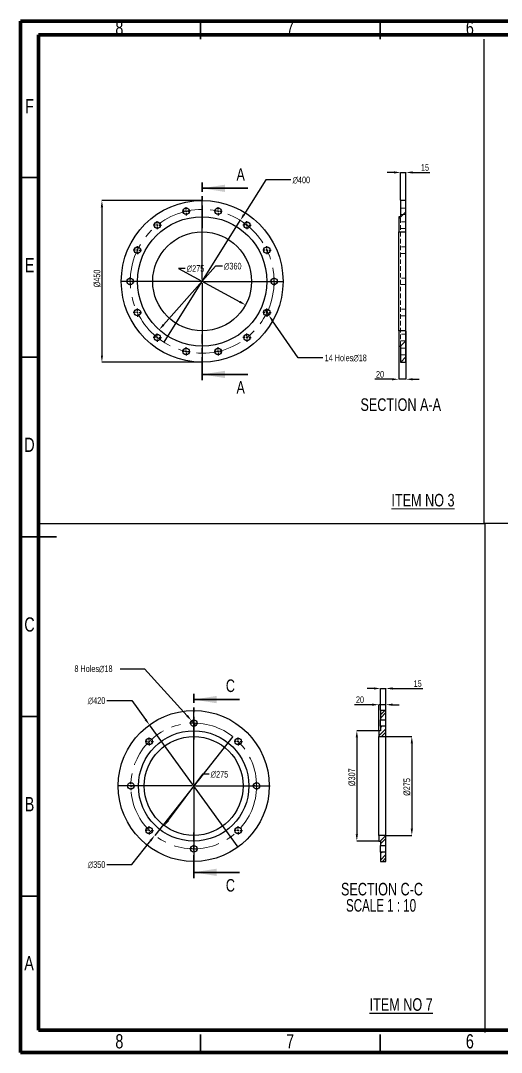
# Model space of a CAD drawing. Header units: millimetres. Extents: x 122 to 2816, y -707 to 556.
# Drawn here: x 1490.1 to 1623.9, y 90 to 377.1 of the extents above; entities that cross this region are included whole.
import ezdxf

# ---------------------------------------------------------------- set-up
doc = ezdxf.new("R2010")
doc.units = ezdxf.units.MM
doc.header["$PDSIZE"] = -1
for name, pattern in [('CENTER', [10.16, 6.35, -1.27, 1.27, -1.27]), ('CENTERX2', [20.32, 12.7, -2.54, 2.54, -2.54]), ('HIDDEN', [1.905, 1.27, -0.635])]:
    doc.linetypes.add(name, pattern=pattern)
doc.layers.add('FORMAT', color=7, linetype='Continuous')
doc.styles.add('SLDTEXTSTYLE10', font='TXT', dxfattribs={"width": 0.6875})
doc.styles.add('SLDTEXTSTYLE7', font='TXT', dxfattribs={"width": 0.75})
doc.dimstyles.new('SLDDIMSTYLE17', dxfattribs={"dimtxt": 1.852083, "dimasz": 1.852083, "dimexe": 0, "dimexo": 0.625, "dimgap": 0.463021, "dimtad": 1, "dimdec": 0, "dimlfac": 10, "dimrnd": 1e-09, "dimzin": 12, "dimtxsty": 'SLDTEXTSTYLE7', "dimblk1": 'NONE', "dimsah": 1, "dimcen": 0, "dimazin": 3, "dimtfac": 1, "dimtdec": 0, "dimtmove": 0, "dimatfit": 3, "dimldrblk": 'NONE', "dimfrac": 2, "dimtzin": 12})
doc.dimstyles.new('SLDDIMSTYLE18', dxfattribs={"dimtxt": 1.852083, "dimasz": 1.852083, "dimexe": 0, "dimexo": 0.625, "dimgap": 0.463021, "dimtad": 1, "dimdec": 0, "dimlfac": 10, "dimrnd": 1e-09, "dimzin": 12, "dimtxsty": 'SLDTEXTSTYLE7', "dimsah": 1, "dimcen": 2.5, "dimazin": 3, "dimtfac": 1, "dimtdec": 0, "dimtmove": 0, "dimatfit": 3, "dimfrac": 2, "dimtzin": 12})
doc.dimstyles.new('SLDDIMSTYLE19', dxfattribs={"dimtxt": 1.852083, "dimasz": 1.852083, "dimexe": 0, "dimexo": 0.625, "dimgap": 0.463021, "dimtad": 1, "dimdec": 0, "dimlfac": 10, "dimrnd": 1e-09, "dimzin": 12, "dimtxsty": 'SLDTEXTSTYLE7', "dimsah": 1, "dimcen": 0, "dimazin": 3, "dimtfac": 1, "dimtdec": 0, "dimtmove": 0, "dimatfit": 3, "dimfrac": 2, "dimtzin": 12})
doc.dimstyles.new('SLDDIMSTYLE20', dxfattribs={"dimtxt": 1.852083, "dimasz": 1.852083, "dimexe": 0, "dimexo": 0.625, "dimgap": 0.463021, "dimtad": 1, "dimdec": 0, "dimlfac": 10, "dimrnd": 1e-09, "dimzin": 12, "dimtxsty": 'SLDTEXTSTYLE7', "dimblk1": 'NONE', "dimsah": 1, "dimcen": 0, "dimazin": 3, "dimtfac": 1, "dimtdec": 0, "dimtmove": 0, "dimatfit": 3, "dimldrblk": 'NONE', "dimfrac": 2, "dimtzin": 12})
doc.dimstyles.new('SLDDIMSTYLE21', dxfattribs={"dimtxt": 1.852083, "dimasz": 1.852083, "dimexe": 0, "dimexo": 0.625, "dimgap": 0.463021, "dimtad": 1, "dimdec": 0, "dimlfac": 10, "dimrnd": 1e-09, "dimzin": 12, "dimtxsty": 'SLDTEXTSTYLE7', "dimsah": 1, "dimcen": 2.5, "dimazin": 3, "dimtfac": 1, "dimtdec": 0, "dimtmove": 0, "dimatfit": 0, "dimfrac": 2, "dimtzin": 12})
pattern_1 = [(45, (1475.141, 84.997), (-6.7352, 6.7352), []), (45, (1479.631, 84.997), (-6.7352, 6.7352), [])]
pattern_2 = [(45, (1475.1408, 84.997), (-1.347038, 1.347038), []), (45, (1476.0388, 84.997), (-1.347038, 1.347038), [])]

# ---------------------------------------------------------------- blocks, each defined once
blk = doc.blocks.new('*D1113')
at = {"layer": 'Defpoints', "color": 0}
for p in [(1551.24, 321.51), (1530.02, 287.6)]:
    blk.add_point(p, dxfattribs=at)
at = {"layer": 'FORMAT', "color": 0, "lineweight": -2}
for p, q in [((1558.3, 332.79), (1552.22, 323.08)), ((1565.32, 332.79), (1558.3, 332.79)), ((1530.02, 287.6), (1551.24, 321.51))]:
    blk.add_line(p, q, dxfattribs=at)
at = {"layer": 'FORMAT', "color": 0}
blk.add_solid([(1551.96, 323.24), (1552.48, 322.92), (1551.24, 321.51)], dxfattribs=at)
at = {"layer": 'FORMAT', "color": 0, "insert": (1565.78, 333.72), "char_height": 1.852, "attachment_point": 1, "style": 'SLDTEXTSTYLE7'}
blk.add_mtext('\\A1;∅400', dxfattribs=at)
blk = doc.blocks.new('_None')
blk = doc.blocks.new('*D1114')
at = {"layer": 'Defpoints', "color": 0}
for p in [(1540.63, 327.06), (1512.75, 282.06), (1540.63, 282.06)]:
    blk.add_point(p, dxfattribs=at)
at = {"layer": 'FORMAT', "color": 0, "lineweight": -2}
for p, q in [((1540.57, 327.06), (1512.75, 327.06)), ((1512.75, 325.2), (1512.75, 283.91)), ((1540.57, 282.06), (1512.75, 282.06))]:
    blk.add_line(p, q, dxfattribs=at)
at = {"layer": 'FORMAT', "color": 0}
for points in [[(1512.44, 325.2), (1513.06, 325.2), (1512.75, 327.06)], [(1512.44, 283.91), (1513.06, 283.91), (1512.75, 282.06)]]:
    blk.add_solid(points, dxfattribs=at)
at = {"layer": 'FORMAT', "color": 0, "insert": (1510.44, 305.37), "char_height": 1.852, "attachment_point": 2, "rotation": 90, "style": 'SLDTEXTSTYLE7'}
blk.add_mtext('\\A1;%%c450', dxfattribs=at)
blk = doc.blocks.new('*D1115')
at = {"layer": 'Defpoints', "color": 0}
for p in [(1552.58, 318.02), (1528.68, 291.1)]:
    blk.add_point(p, dxfattribs=at)
at = {"layer": 'FORMAT', "color": 0, "lineweight": -2}
for p, q in [((1544.39, 308.79), (1529.91, 292.48)), ((1546.25, 308.79), (1544.39, 308.79))]:
    blk.add_line(p, q, dxfattribs=at)
at = {"layer": 'FORMAT', "color": 0}
blk.add_solid([(1529.68, 292.69), (1530.14, 292.28), (1528.68, 291.1)], dxfattribs=at)
at = {"layer": 'FORMAT', "color": 0, "insert": (1546.71, 309.72), "char_height": 1.852, "attachment_point": 1, "style": 'SLDTEXTSTYLE7'}
blk.add_mtext('\\A1;∅360', dxfattribs=at)
blk = doc.blocks.new('*D1116')
at = {"layer": 'Defpoints', "color": 0}
for p in [(1528.55, 311.12), (1552.71, 297.99)]:
    blk.add_point(p, dxfattribs=at)
at = {"layer": 'FORMAT', "color": 0, "lineweight": -2}
for p, q in [((1535.88, 308.14), (1534.03, 308.14)), ((1534.03, 308.14), (1551.09, 298.88))]:
    blk.add_line(p, q, dxfattribs=at)
at = {"layer": 'FORMAT', "color": 0}
blk.add_solid([(1551.23, 299.15), (1550.94, 298.6), (1552.71, 297.99)], dxfattribs=at)
at = {"layer": 'FORMAT', "color": 0, "insert": (1536.34, 309.07), "char_height": 1.852, "attachment_point": 1, "style": 'SLDTEXTSTYLE7'}
blk.add_mtext('\\A1;∅275', dxfattribs=at)
blk = doc.blocks.new('*D1117')
at = {"layer": 'Defpoints', "color": 0}
for p in [(1558.14, 296.62), (1559.16, 295.14)]:
    blk.add_point(p, dxfattribs=at)
at = {"layer": 'FORMAT', "color": 0, "lineweight": -2}
for p, q in [((1558.14, 296.62), (1559.16, 295.14)), ((1567.3, 283.26), (1560.21, 293.61)), ((1574.24, 283.26), (1567.3, 283.26))]:
    blk.add_line(p, q, dxfattribs=at)
at = {"layer": 'FORMAT', "color": 0}
blk.add_solid([(1560.46, 293.78), (1559.95, 293.43), (1559.16, 295.14)], dxfattribs=at)
at = {"layer": 'FORMAT', "color": 0, "insert": (1574.71, 284.19), "char_height": 1.8521, "attachment_point": 1, "style": 'SLDTEXTSTYLE7'}
blk.add_mtext('\\A1;14 Holes∅18', dxfattribs=at)
blk = doc.blocks.new('SW_CENTERMARKSYMBOL_1')
at = {"layer": 'FORMAT', "color": 0}
for p, q in [((0, 0.5), (0, 22.75)), ((-0.5, 0), (-22.75, 0)), ((0, 0), (-0.25, 0)), ((0, 0), (0, 0.25)), ((0, 0), (0, -0.25)), ((0, 0), (0.25, 0)), ((0.5, 0), (22.75, 0)), ((0, -0.5), (0, -22.75))]:
    blk.add_line(p, q, dxfattribs=at)
blk = doc.blocks.new('SW_CENTERMARKSYMBOL_2')
at = {"layer": 'FORMAT', "color": 0}
for p, q in [((-0.5, 0), (-1.15, 0)), ((0, 0), (-0.25, 0)), ((0, 0.5), (0, 1.15)), ((0, 0), (0, 0.25)), ((0, 0), (0, -0.25)), ((0, 0), (0.25, 0)), ((0.5, 0), (1.15, 0)), ((0, -0.5), (0, -1.15))]:
    blk.add_line(p, q, dxfattribs=at)
blk = doc.blocks.new('SW_CENTERMARKSYMBOL_3')
at = {"layer": 'FORMAT', "color": 0}
for p, q in [((-0.5, 0), (-1.15, 0)), ((0, 0), (-0.25, 0)), ((0, 0.5), (0, 1.15)), ((0, 0), (0, 0.25)), ((0, 0), (0, -0.25)), ((0, 0), (0.25, 0)), ((0.5, 0), (1.15, 0)), ((0, -0.5), (0, -1.15))]:
    blk.add_line(p, q, dxfattribs=at)
blk = doc.blocks.new('SW_CENTERMARKSYMBOL_4')
at = {"layer": 'FORMAT', "color": 0}
for p, q in [((-0.5, 0), (-1.15, 0)), ((0, 0), (-0.25, 0)), ((0, 0.5), (0, 1.15)), ((0, 0), (0, 0.25)), ((0, 0), (0, -0.25)), ((0, 0), (0.25, 0)), ((0.5, 0), (1.15, 0)), ((0, -0.5), (0, -1.15))]:
    blk.add_line(p, q, dxfattribs=at)
blk = doc.blocks.new('SW_CENTERMARKSYMBOL_5')
at = {"layer": 'FORMAT', "color": 0}
for p, q in [((-0.5, 0), (-1.15, 0)), ((0, 0), (-0.25, 0)), ((0, 0.5), (0, 1.15)), ((0, 0), (0, 0.25)), ((0, 0), (0, -0.25)), ((0, 0), (0.25, 0)), ((0.5, 0), (1.15, 0)), ((0, -0.5), (0, -1.15))]:
    blk.add_line(p, q, dxfattribs=at)
blk = doc.blocks.new('SW_CENTERMARKSYMBOL_6')
at = {"layer": 'FORMAT', "color": 0}
for p, q in [((-0.5, 0), (-1.15, 0)), ((0, 0), (-0.25, 0)), ((0, 0.5), (0, 1.15)), ((0, 0), (0, 0.25)), ((0, 0), (0, -0.25)), ((0, 0), (0.25, 0)), ((0.5, 0), (1.15, 0)), ((0, -0.5), (0, -1.15))]:
    blk.add_line(p, q, dxfattribs=at)
blk = doc.blocks.new('SW_CENTERMARKSYMBOL_7')
at = {"layer": 'FORMAT', "color": 0}
for p, q in [((-0.5, 0), (-1.15, 0)), ((0, 0), (-0.25, 0)), ((0, 0.5), (0, 1.15)), ((0, 0), (0, 0.25)), ((0, 0), (0, -0.25)), ((0, 0), (0.25, 0)), ((0.5, 0), (1.15, 0)), ((0, -0.5), (0, -1.15))]:
    blk.add_line(p, q, dxfattribs=at)
blk = doc.blocks.new('SW_CENTERMARKSYMBOL_8')
at = {"layer": 'FORMAT', "color": 0}
for p, q in [((-0.5, 0), (-1.15, 0)), ((0, 0), (-0.25, 0)), ((0, 0.5), (0, 1.15)), ((0, 0), (0, 0.25)), ((0, 0), (0, -0.25)), ((0, 0), (0.25, 0)), ((0.5, 0), (1.15, 0)), ((0, -0.5), (0, -1.15))]:
    blk.add_line(p, q, dxfattribs=at)
blk = doc.blocks.new('SW_CENTERMARKSYMBOL_9')
at = {"layer": 'FORMAT', "color": 0}
for p, q in [((-0.5, 0), (-1.15, 0)), ((0, 0), (-0.25, 0)), ((0, 0.5), (0, 1.15)), ((0, 0), (0, 0.25)), ((0, 0), (0, -0.25)), ((0, 0), (0.25, 0)), ((0.5, 0), (1.15, 0)), ((0, -0.5), (0, -1.15))]:
    blk.add_line(p, q, dxfattribs=at)
blk = doc.blocks.new('SW_CENTERMARKSYMBOL_10')
at = {"layer": 'FORMAT', "color": 0}
for p, q in [((-0.5, 0), (-1.15, 0)), ((0, 0), (-0.25, 0)), ((0, 0.5), (0, 1.15)), ((0, 0), (0, 0.25)), ((0, 0), (0, -0.25)), ((0, 0), (0.25, 0)), ((0.5, 0), (1.15, 0)), ((0, -0.5), (0, -1.15))]:
    blk.add_line(p, q, dxfattribs=at)
blk = doc.blocks.new('SW_CENTERMARKSYMBOL_11')
at = {"layer": 'FORMAT', "color": 0}
for p, q in [((-0.5, 0), (-1.15, 0)), ((0, 0), (-0.25, 0)), ((0, 0.5), (0, 1.15)), ((0, 0), (0, 0.25)), ((0, 0), (0, -0.25)), ((0, 0), (0.25, 0)), ((0.5, 0), (1.15, 0)), ((0, -0.5), (0, -1.15))]:
    blk.add_line(p, q, dxfattribs=at)
blk = doc.blocks.new('SW_CENTERMARKSYMBOL_12')
at = {"layer": 'FORMAT', "color": 0}
for p, q in [((-0.5, 0), (-1.15, 0)), ((0, 0), (-0.25, 0)), ((0, 0.5), (0, 1.15)), ((0, 0), (0, 0.25)), ((0, 0), (0, -0.25)), ((0, 0), (0.25, 0)), ((0.5, 0), (1.15, 0)), ((0, -0.5), (0, -1.15))]:
    blk.add_line(p, q, dxfattribs=at)
blk = doc.blocks.new('SW_CENTERMARKSYMBOL_13')
at = {"layer": 'FORMAT', "color": 0}
for p, q in [((-0.5, 0), (-1.15, 0)), ((0, 0), (-0.25, 0)), ((0, 0.5), (0, 1.15)), ((0, 0), (0, 0.25)), ((0, 0), (0, -0.25)), ((0, 0), (0.25, 0)), ((0.5, 0), (1.15, 0)), ((0, -0.5), (0, -1.15))]:
    blk.add_line(p, q, dxfattribs=at)
blk = doc.blocks.new('SW_CENTERMARKSYMBOL_14')
at = {"layer": 'FORMAT', "color": 0}
for p, q in [((-0.5, 0), (-1.15, 0)), ((0, 0), (-0.25, 0)), ((0, 0.5), (0, 1.15)), ((0, 0), (0, 0.25)), ((0, 0), (0, -0.25)), ((0, 0), (0.25, 0)), ((0.5, 0), (1.15, 0)), ((0, -0.5), (0, -1.15))]:
    blk.add_line(p, q, dxfattribs=at)
blk = doc.blocks.new('SW_CENTERMARKSYMBOL_15')
at = {"layer": 'FORMAT', "color": 0}
for p, q in [((-0.5, 0), (-1.15, 0)), ((0, 0), (-0.25, 0)), ((0, 0.5), (0, 1.15)), ((0, 0), (0, 0.25)), ((0, 0), (0, -0.25)), ((0, 0), (0.25, 0)), ((0.5, 0), (1.15, 0)), ((0, -0.5), (0, -1.15))]:
    blk.add_line(p, q, dxfattribs=at)
blk = doc.blocks.new('*D1118')
at = {"layer": 'Defpoints', "color": 0}
for p in [(1595.33, 290.81), (1597.33, 290.81), (1595.33, 277.31)]:
    blk.add_point(p, dxfattribs=at)
at = {"layer": 'FORMAT', "color": 0, "lineweight": -2}
for p, q in [((1595.33, 290.74), (1595.33, 277.31)), ((1597.33, 290.74), (1597.33, 277.31)), ((1593.48, 277.31), (1588.62, 277.31)), ((1597.33, 277.31), (1595.33, 277.31)), ((1599.18, 277.31), (1601.04, 277.31))]:
    blk.add_line(p, q, dxfattribs=at)
at = {"layer": 'FORMAT', "color": 0}
for points in [[(1593.48, 277.62), (1593.48, 277), (1595.33, 277.31)], [(1599.18, 277.62), (1599.18, 277), (1597.33, 277.31)]]:
    blk.add_solid(points, dxfattribs=at)
at = {"layer": 'FORMAT', "color": 0, "insert": (1590.12, 279.63), "char_height": 1.852, "attachment_point": 2, "style": 'SLDTEXTSTYLE7'}
blk.add_mtext('\\A1;20', dxfattribs=at)
blk = doc.blocks.new('*D1119')
at = {"layer": 'Defpoints', "color": 0}
for p in [(1595.83, 334.87), (1595.83, 327.06), (1597.33, 327.06)]:
    blk.add_point(p, dxfattribs=at)
at = {"layer": 'FORMAT', "color": 0, "lineweight": -2}
for p, q in [((1593.98, 334.87), (1592.13, 334.87)), ((1595.83, 327.12), (1595.83, 334.87)), ((1595.83, 334.87), (1597.33, 334.87)), ((1597.33, 327.12), (1597.33, 334.87)), ((1599.18, 334.87), (1604.01, 334.87))]:
    blk.add_line(p, q, dxfattribs=at)
at = {"layer": 'FORMAT', "color": 0}
for points in [[(1593.98, 335.18), (1593.98, 334.56), (1595.83, 334.87)], [(1599.18, 335.18), (1599.18, 334.56), (1597.33, 334.87)]]:
    blk.add_solid(points, dxfattribs=at)
at = {"layer": 'FORMAT', "color": 0, "insert": (1602.62, 337.19), "char_height": 1.852, "attachment_point": 2, "style": 'SLDTEXTSTYLE7'}
blk.add_mtext('\\A1;15', dxfattribs=at)
blk = doc.blocks.new('*D1124')
at = {"layer": 'Defpoints', "color": 0}
for p in [(1549.12, 177.88), (1527.45, 150.39)]:
    blk.add_point(p, dxfattribs=at)
at = {"layer": 'FORMAT', "color": 0, "lineweight": -2}
for p, q in [((1549.12, 177.88), (1527.45, 150.39)), ((1521.05, 142.27), (1526.31, 148.94)), ((1514.14, 142.27), (1521.05, 142.27))]:
    blk.add_line(p, q, dxfattribs=at)
at = {"layer": 'FORMAT', "color": 0}
blk.add_solid([(1526.06, 149.13), (1526.55, 148.75), (1527.45, 150.39)], dxfattribs=at)
at = {"layer": 'FORMAT', "color": 0, "insert": (1508.82, 143.19), "char_height": 1.852, "attachment_point": 1, "style": 'SLDTEXTSTYLE7'}
blk.add_mtext('\\A1;∅350', dxfattribs=at)
blk = doc.blocks.new('*D1125')
at = {"layer": 'Defpoints', "color": 0}
for p in [(1525.95, 181.13), (1550.62, 147.14)]:
    blk.add_point(p, dxfattribs=at)
at = {"layer": 'FORMAT', "color": 0, "lineweight": -2}
for p, q in [((1514.14, 187.89), (1521.05, 187.89)), ((1521.05, 187.89), (1524.86, 182.63)), ((1550.62, 147.14), (1525.95, 181.13))]:
    blk.add_line(p, q, dxfattribs=at)
at = {"layer": 'FORMAT', "color": 0}
blk.add_solid([(1525.11, 182.81), (1524.61, 182.45), (1525.95, 181.13)], dxfattribs=at)
at = {"layer": 'FORMAT', "color": 0, "insert": (1508.82, 188.82), "char_height": 1.852, "attachment_point": 1, "style": 'SLDTEXTSTYLE7'}
blk.add_mtext('\\A1;∅420', dxfattribs=at)
blk = doc.blocks.new('*D1126')
at = {"layer": 'Defpoints', "color": 0}
for p in [(1537.68, 182.3), (1538.89, 180.97)]:
    blk.add_point(p, dxfattribs=at)
at = {"layer": 'FORMAT', "color": 0, "lineweight": -2}
for p, q in [((1517.84, 196.76), (1524.57, 196.76)), ((1524.57, 196.76), (1536.44, 183.68)), ((1538.89, 180.97), (1537.68, 182.3))]:
    blk.add_line(p, q, dxfattribs=at)
at = {"layer": 'FORMAT', "color": 0}
blk.add_solid([(1536.67, 183.88), (1536.21, 183.47), (1537.68, 182.3)], dxfattribs=at)
at = {"layer": 'FORMAT', "color": 0, "insert": (1505.11, 197.69), "char_height": 1.8521, "attachment_point": 1, "style": 'SLDTEXTSTYLE7'}
blk.add_mtext('\\A1;8 Holes∅18', dxfattribs=at)
blk = doc.blocks.new('*D1127')
at = {"layer": 'Defpoints', "color": 0}
for p in [(1546.46, 175.19), (1530.11, 153.08)]:
    blk.add_point(p, dxfattribs=at)
at = {"layer": 'FORMAT', "color": 0, "lineweight": -2}
for p, q in [((1540.69, 167.39), (1531.21, 154.57)), ((1542.54, 167.39), (1540.69, 167.39))]:
    blk.add_line(p, q, dxfattribs=at)
at = {"layer": 'FORMAT', "color": 0}
blk.add_solid([(1530.96, 154.76), (1531.46, 154.39), (1530.11, 153.08)], dxfattribs=at)
at = {"layer": 'FORMAT', "color": 0, "insert": (1543.01, 168.32), "char_height": 1.852, "attachment_point": 1, "style": 'SLDTEXTSTYLE7'}
blk.add_mtext('\\A1;∅275', dxfattribs=at)
blk = doc.blocks.new('SW_CENTERMARKSYMBOL_31')
at = {"layer": 'FORMAT', "color": 0}
for p, q in [((0, 0.5), (0, 21.25)), ((-0.5, 0), (-21.25, 0)), ((0, 0), (-0.25, 0)), ((0, 0), (0, 0.25)), ((0, 0), (0, -0.25)), ((0, 0), (0.25, 0)), ((0.5, 0), (21.25, 0)), ((0, -0.5), (0, -21.25))]:
    blk.add_line(p, q, dxfattribs=at)
blk = doc.blocks.new('SW_CENTERMARKSYMBOL_32')
at = {"layer": 'FORMAT', "color": 0}
for p, q in [((-0.5, 0), (-1.15, 0)), ((0, 0), (-0.25, 0)), ((0, 0.5), (0, 1.15)), ((0, 0), (0, 0.25)), ((0, 0), (0, -0.25)), ((0, 0), (0.25, 0)), ((0.5, 0), (1.15, 0)), ((0, -0.5), (0, -1.15))]:
    blk.add_line(p, q, dxfattribs=at)
blk = doc.blocks.new('SW_CENTERMARKSYMBOL_33')
at = {"layer": 'FORMAT', "color": 0}
for p, q in [((-0.5, 0), (-1.15, 0)), ((0, 0), (-0.25, 0)), ((0, 0.5), (0, 1.15)), ((0, 0), (0, 0.25)), ((0, 0), (0, -0.25)), ((0, 0), (0.25, 0)), ((0.5, 0), (1.15, 0)), ((0, -0.5), (0, -1.15))]:
    blk.add_line(p, q, dxfattribs=at)
blk = doc.blocks.new('SW_CENTERMARKSYMBOL_34')
at = {"layer": 'FORMAT', "color": 0}
for p, q in [((-0.5, 0), (-1.15, 0)), ((0, 0), (-0.25, 0)), ((0, 0.5), (0, 1.15)), ((0, 0), (0, 0.25)), ((0, 0), (0, -0.25)), ((0, 0), (0.25, 0)), ((0.5, 0), (1.15, 0)), ((0, -0.5), (0, -1.15))]:
    blk.add_line(p, q, dxfattribs=at)
blk = doc.blocks.new('SW_CENTERMARKSYMBOL_35')
at = {"layer": 'FORMAT', "color": 0}
for p, q in [((-0.5, 0), (-1.15, 0)), ((0, 0), (-0.25, 0)), ((0, 0.5), (0, 1.15)), ((0, 0), (0, 0.25)), ((0, 0), (0, -0.25)), ((0, 0), (0.25, 0)), ((0.5, 0), (1.15, 0)), ((0, -0.5), (0, -1.15))]:
    blk.add_line(p, q, dxfattribs=at)
blk = doc.blocks.new('SW_CENTERMARKSYMBOL_36')
at = {"layer": 'FORMAT', "color": 0}
for p, q in [((-0.5, 0), (-1.15, 0)), ((0, 0), (-0.25, 0)), ((0, 0.5), (0, 1.15)), ((0, 0), (0, 0.25)), ((0, 0), (0, -0.25)), ((0, 0), (0.25, 0)), ((0.5, 0), (1.15, 0)), ((0, -0.5), (0, -1.15))]:
    blk.add_line(p, q, dxfattribs=at)
blk = doc.blocks.new('SW_CENTERMARKSYMBOL_37')
at = {"layer": 'FORMAT', "color": 0}
for p, q in [((-0.5, 0), (-1.15, 0)), ((0, 0), (-0.25, 0)), ((0, 0.5), (0, 1.15)), ((0, 0), (0, 0.25)), ((0, 0), (0, -0.25)), ((0, 0), (0.25, 0)), ((0.5, 0), (1.15, 0)), ((0, -0.5), (0, -1.15))]:
    blk.add_line(p, q, dxfattribs=at)
blk = doc.blocks.new('SW_CENTERMARKSYMBOL_38')
at = {"layer": 'FORMAT', "color": 0}
for p, q in [((-0.5, 0), (-1.15, 0)), ((0, 0), (-0.25, 0)), ((0, 0.5), (0, 1.15)), ((0, 0), (0, 0.25)), ((0, 0), (0, -0.25)), ((0, 0), (0.25, 0)), ((0.5, 0), (1.15, 0)), ((0, -0.5), (0, -1.15))]:
    blk.add_line(p, q, dxfattribs=at)
blk = doc.blocks.new('SW_CENTERMARKSYMBOL_39')
at = {"layer": 'FORMAT', "color": 0}
for p, q in [((-0.5, 0), (-1.15, 0)), ((0, 0), (-0.25, 0)), ((0, 0.5), (0, 1.15)), ((0, 0), (0, 0.25)), ((0, 0), (0, -0.25)), ((0, 0), (0.25, 0)), ((0.5, 0), (1.15, 0)), ((0, -0.5), (0, -1.15))]:
    blk.add_line(p, q, dxfattribs=at)
blk = doc.blocks.new('*D1128')
at = {"layer": 'Defpoints', "color": 0}
for p in [(1590.24, 191.26), (1590.24, 185.14), (1591.74, 185.14)]:
    blk.add_point(p, dxfattribs=at)
at = {"layer": 'FORMAT', "color": 0, "lineweight": -2}
for p, q in [((1588.39, 191.26), (1586.54, 191.26)), ((1590.24, 185.2), (1590.24, 191.26)), ((1590.24, 191.26), (1591.74, 191.26)), ((1591.74, 185.2), (1591.74, 191.26)), ((1593.6, 191.26), (1601.98, 191.26))]:
    blk.add_line(p, q, dxfattribs=at)
at = {"layer": 'FORMAT', "color": 0}
for points in [[(1588.39, 191.57), (1588.39, 190.95), (1590.24, 191.26)], [(1593.6, 191.57), (1593.6, 190.95), (1591.74, 191.26)]]:
    blk.add_solid(points, dxfattribs=at)
at = {"layer": 'FORMAT', "color": 0, "insert": (1600.59, 193.57), "char_height": 1.852, "attachment_point": 2, "style": 'SLDTEXTSTYLE7'}
blk.add_mtext('\\A1;15', dxfattribs=at)
blk = doc.blocks.new('*D1129')
at = {"layer": 'Defpoints', "color": 0}
for p in [(1591.74, 186.75), (1589.74, 179.49), (1591.74, 180.74)]:
    blk.add_point(p, dxfattribs=at)
at = {"layer": 'FORMAT', "color": 0, "lineweight": -2}
for p, q in [((1587.89, 186.75), (1583.03, 186.75)), ((1589.74, 179.55), (1589.74, 186.75)), ((1591.74, 186.75), (1589.74, 186.75)), ((1591.74, 180.8), (1591.74, 186.75)), ((1593.6, 186.75), (1595.45, 186.75))]:
    blk.add_line(p, q, dxfattribs=at)
at = {"layer": 'FORMAT', "color": 0}
for points in [[(1587.89, 187.06), (1587.89, 186.44), (1589.74, 186.75)], [(1593.6, 187.06), (1593.6, 186.44), (1591.74, 186.75)]]:
    blk.add_solid(points, dxfattribs=at)
at = {"layer": 'FORMAT', "color": 0, "insert": (1584.54, 189.07), "char_height": 1.852, "attachment_point": 2, "style": 'SLDTEXTSTYLE7'}
blk.add_mtext('\\A1;20', dxfattribs=at)
blk = doc.blocks.new('*D1130')
at = {"layer": 'Defpoints', "color": 0}
for p in [(1589.74, 179.49), (1583.66, 148.79), (1589.74, 148.79)]:
    blk.add_point(p, dxfattribs=at)
at = {"layer": 'FORMAT', "color": 0, "lineweight": -2}
for p, q in [((1589.68, 179.49), (1583.66, 179.49)), ((1583.66, 177.64), (1583.66, 150.64)), ((1589.68, 148.79), (1583.66, 148.79))]:
    blk.add_line(p, q, dxfattribs=at)
at = {"layer": 'FORMAT', "color": 0}
for points in [[(1583.35, 177.64), (1583.97, 177.64), (1583.66, 179.49)], [(1583.35, 150.64), (1583.97, 150.64), (1583.66, 148.79)]]:
    blk.add_solid(points, dxfattribs=at)
at = {"layer": 'FORMAT', "color": 0, "insert": (1581.34, 166.56), "char_height": 1.852, "attachment_point": 2, "rotation": 90, "style": 'SLDTEXTSTYLE7'}
blk.add_mtext('\\A1;%%c307', dxfattribs=at)
blk = doc.blocks.new('*D1131')
at = {"layer": 'Defpoints', "color": 0}
for p in [(1591.74, 177.89), (1591.74, 150.39), (1598.95, 150.39)]:
    blk.add_point(p, dxfattribs=at)
at = {"layer": 'FORMAT', "color": 0, "lineweight": -2}
for p, q in [((1591.81, 177.89), (1598.95, 177.89)), ((1598.95, 176.04), (1598.95, 152.24)), ((1591.81, 150.39), (1598.95, 150.39))]:
    blk.add_line(p, q, dxfattribs=at)
at = {"layer": 'FORMAT', "color": 0}
for points in [[(1598.65, 176.04), (1599.26, 176.04), (1598.95, 177.89)], [(1598.65, 152.24), (1599.26, 152.24), (1598.95, 150.39)]]:
    blk.add_solid(points, dxfattribs=at)
at = {"layer": 'FORMAT', "color": 0, "insert": (1596.64, 163.85), "char_height": 1.852, "attachment_point": 2, "rotation": 90, "style": 'SLDTEXTSTYLE7'}
blk.add_mtext('\\A1;%%c275', dxfattribs=at)
blk = doc.blocks.new('SW_NOTE_0_52')
at = {"layer": 'FORMAT', "color": 0, "char_height": 3.5, "attachment_point": 2}
for s, insert, style in [('SECTION C-C', (14.71, 4.51), 'SLDTEXTSTYLE7'), ('SCALE 1 : 10', (14.45, -0.01), 'SLDTEXTSTYLE10')]:
    blk.add_mtext(s, dxfattribs=dict(at, insert=insert, style=style))

msp = doc.modelspace()

# ---------------------------------------------------------------- hatches: boundary and pattern name
at = {"linetype": 'Continuous', "lineweight": 18}
h = msp.add_hatch(dxfattribs=at)
h.set_pattern_fill('ANSI32', style=0)
h.set_pattern_definition(pattern_1)
h.paths.add_polyline_path([(1595.831873, 322.556254), (1595.331873, 322.556254), (1595.331873, 318.306254), (1597.331873, 318.306254), (1597.331873, 327.056254), (1595.831873, 327.056254)], flags=0)
h = msp.add_hatch(dxfattribs=at)
h.set_pattern_fill('ANSI32', style=0)
h.set_pattern_definition(pattern_1)
h.paths.add_polyline_path([(1597.331873, 290.806254), (1595.331873, 290.806254), (1595.331873, 286.556254), (1595.831873, 286.556254), (1595.831873, 282.056254), (1597.331873, 282.056254)], flags=0)
at = {"layer": 'FORMAT', "linetype": 'Continuous', "lineweight": 18}
h = msp.add_hatch(dxfattribs=at)
h.set_pattern_fill('ANSI32', color=256, scale=0.2, style=0)
h.set_pattern_definition(pattern_2)
h.paths.add_polyline_path([(1591.744039, 185.137582), (1590.244039, 185.137582), (1590.244039, 182.537582), (1591.744039, 182.537582)], flags=0)
h = msp.add_hatch(dxfattribs=at)
h.set_pattern_fill('ANSI32', color=256, scale=0.2, style=0)
h.set_pattern_definition(pattern_2)
h.paths.add_polyline_path([(1589.744039, 179.487582), (1589.744039, 177.887582), (1591.744039, 177.887582), (1591.744039, 180.737582), (1590.244039, 180.737582), (1590.244039, 179.487582)], flags=0)
h = msp.add_hatch(dxfattribs=at)
h.set_pattern_fill('ANSI32', color=256, scale=0.2, style=0)
h.set_pattern_definition(pattern_2)
h.paths.add_polyline_path([(1591.744039, 147.537582), (1591.744039, 150.387582), (1589.744039, 150.387582), (1589.744039, 148.787582), (1590.244039, 148.787582), (1590.244039, 147.537582)], flags=0)
h = msp.add_hatch(dxfattribs=at)
h.set_pattern_fill('ANSI32', color=256, scale=0.2, style=0)
h.set_pattern_definition(pattern_2)
h.paths.add_polyline_path([(1591.744039, 145.737582), (1590.244039, 145.737582), (1590.244039, 143.137582), (1591.744039, 143.137582)], flags=0)

# ---------------------------------------------------------------- linework, layer by layer
at = {"color": 7, "linetype": 'Continuous', "lineweight": 70}
for p, q in [((1490.140775, 89.996906), (1490.140775, 376.996906)), ((1490.140775, 376.996906), (1890.140775, 376.996906)), ((1495.140775, 96.130431), (1495.140775, 373.130431)), ((1495.140775, 373.130431), (1884.543247, 373.130431)), ((1884.543247, 96.130431), (1495.140775, 96.130431)), ((1890.140775, 89.996906), (1490.140775, 89.996906))]:
    msp.add_line(p, q, dxfattribs=at)
at = {"color": 7, "linetype": 'Continuous', "lineweight": 35}
for p, q in [((1540.140775, 371.996906), (1540.140775, 376.996906)), ((1590.140775, 371.996906), (1590.140775, 376.996906)), ((1495.140775, 333.496906), (1490.140775, 333.496906)), ((1553.331687, 330.456254), (1540.631687, 330.456254)), ((1495.140775, 283.496906), (1490.140775, 283.496906)), ((1553.331687, 278.656254), (1540.631687, 278.656254)), ((1490.139775, 233.496906), (1500.141775, 233.496906)), ((1495.140775, 233.496906), (1490.140775, 233.496906)), ((1550.986444, 188.177582), (1538.286444, 188.177582)), ((1495.140775, 183.496906), (1490.140775, 183.496906)), ((1550.986444, 140.097582), (1538.286444, 140.097582)), ((1495.140775, 133.496906), (1490.140775, 133.496906)), ((1540.140775, 94.996906), (1540.140775, 89.996906)), ((1590.140775, 94.996906), (1590.140775, 89.996906))]:
    msp.add_line(p, q, dxfattribs=at)
at = {"color": 7, "linetype": 'CENTER', "lineweight": 35}
for p, q in [((1540.631687, 319.343754), (1540.631687, 332.043754)), ((1540.631687, 277.068754), (1540.631687, 289.775104)), ((1538.286444, 177.065082), (1538.286444, 189.765082)), ((1538.286444, 138.510082), (1538.286444, 151.216432))]:
    msp.add_line(p, q, dxfattribs=at)
at = {"color": 7, "linetype": 'Continuous', "lineweight": 25}
for p, q in [((1595.831873, 327.056254), (1595.831873, 322.556254)), ((1597.331873, 327.056254), (1595.831873, 327.056254)), ((1597.331873, 318.306254), (1597.331873, 327.056254)), ((1595.331873, 322.556254), (1595.331873, 318.306254)), ((1595.831873, 322.556254), (1595.331873, 322.556254)), ((1595.331873, 318.306254), (1597.331873, 318.306254)), ((1595.331873, 290.806254), (1595.331873, 318.306254)), ((1597.331873, 290.806254), (1597.331873, 318.306254)), ((1597.331873, 290.806254), (1595.331873, 290.806254)), ((1595.331873, 290.806254), (1595.331873, 286.556254)), ((1597.331873, 282.056254), (1597.331873, 290.806254)), ((1595.331873, 286.556254), (1595.831873, 286.556254)), ((1595.831873, 286.556254), (1595.831873, 282.056254)), ((1595.831873, 282.056254), (1597.331873, 282.056254)), ((1590.244039, 185.137582), (1590.244039, 182.537582)), ((1591.744039, 185.137582), (1590.244039, 185.137582)), ((1591.744039, 182.537582), (1591.744039, 185.137582)), ((1590.244039, 180.737582), (1590.244039, 182.537582)), ((1590.244039, 182.537582), (1591.744039, 182.537582)), ((1591.744039, 180.737582), (1591.744039, 182.537582)), ((1590.244039, 179.487582), (1589.744039, 179.487582)), ((1589.744039, 179.487582), (1589.744039, 177.887582)), ((1591.744039, 180.737582), (1590.244039, 180.737582)), ((1590.244039, 180.737582), (1590.244039, 179.487582)), ((1591.744039, 177.887582), (1591.744039, 180.737582)), ((1589.744039, 177.887582), (1591.744039, 177.887582)), ((1589.744039, 150.387582), (1589.744039, 177.887582)), ((1591.744039, 150.387582), (1591.744039, 177.887582)), ((1589.744039, 150.387582), (1589.744039, 148.787582)), ((1591.744039, 150.387582), (1589.744039, 150.387582)), ((1591.744039, 147.537582), (1591.744039, 150.387582)), ((1589.744039, 148.787582), (1590.244039, 148.787582)), ((1590.244039, 148.787582), (1590.244039, 147.537582)), ((1590.244039, 145.737582), (1590.244039, 147.537582)), ((1590.244039, 147.537582), (1591.744039, 147.537582)), ((1591.744039, 145.737582), (1591.744039, 147.537582)), ((1591.744039, 145.737582), (1590.244039, 145.737582)), ((1590.244039, 145.737582), (1590.244039, 143.137582)), ((1591.744039, 143.137582), (1591.744039, 145.737582)), ((1590.244039, 143.137582), (1591.744039, 143.137582))]:
    msp.add_line(p, q, dxfattribs=at)
at = {"color": 7, "linetype": 'HIDDEN', "lineweight": 18}
for p, q in [((1597.331873, 324.954812), (1595.831873, 324.954812)), ((1595.831873, 323.154812), (1597.331873, 323.154812)), ((1595.831873, 286.556254), (1595.831873, 322.556254)), ((1597.331873, 321.092884), (1595.831873, 321.092884)), ((1595.831873, 319.292884), (1597.331873, 319.292884)), ((1597.331873, 314.133929), (1595.831873, 314.133929)), ((1595.831873, 312.333929), (1597.331873, 312.333929)), ((1597.331873, 305.456254), (1595.831873, 305.456254)), ((1595.831873, 303.656254), (1597.331873, 303.656254)), ((1597.331873, 296.778579), (1595.831873, 296.778579)), ((1595.831873, 294.978579), (1597.331873, 294.978579)), ((1597.331873, 289.819624), (1595.831873, 289.819624)), ((1595.831873, 288.019624), (1597.331873, 288.019624)), ((1597.331873, 285.957696), (1595.831873, 285.957696)), ((1595.831873, 284.157696), (1597.331873, 284.157696))]:
    msp.add_line(p, q, dxfattribs=at)
at = {"color": 7, "linetype": 'Continuous', "lineweight": 25}
for centre, radius in [((1540.631687, 304.556254), 22.5), ((1536.181269, 324.054812), 0.9), ((1545.082106, 324.054812), 0.9), ((1540.631687, 304.556254), 18), ((1528.161891, 320.192884), 0.9), ((1553.101483, 320.192884), 0.9), ((1540.631687, 304.556254), 13.75), ((1522.61231, 313.233929), 0.9), ((1558.651065, 313.233929), 0.9), ((1520.631687, 304.556254), 0.9), ((1560.631687, 304.556254), 0.9), ((1522.61231, 295.878579), 0.9), ((1558.651065, 295.878579), 0.9), ((1528.161891, 288.919624), 0.9), ((1553.101483, 288.919624), 0.9), ((1536.181269, 285.057696), 0.9), ((1545.082106, 285.057696), 0.9), ((1538.286444, 164.137582), 21), ((1538.286444, 181.637582), 0.9), ((1538.286444, 164.137582), 15.35), ((1538.286444, 164.137582), 13.75), ((1525.912076, 176.511951), 0.9), ((1550.660813, 176.511951), 0.9), ((1520.786444, 164.137582), 0.9), ((1555.786444, 164.137582), 0.9), ((1525.912076, 151.763213), 0.9), ((1550.660813, 151.763213), 0.9), ((1538.286444, 146.637582), 0.9)]:
    msp.add_circle(centre, radius, dxfattribs=at)
at = {"color": 7, "linetype": 'CENTERX2', "lineweight": 18}
for centre, radius in [((1540.631687, 304.556254), 20), ((1538.286444, 164.137582), 17.5)]:
    msp.add_circle(centre, radius, dxfattribs=at)
at = {"color": 7, "linetype": 'Continuous', "lineweight": 35}
for points in [[(1540.631687, 330.456254), (1546.981687, 329.440254), (1546.981687, 331.472254)], [(1540.631687, 278.656254), (1546.981687, 277.640254), (1546.981687, 279.672254)], [(1538.286444, 188.177582), (1544.636444, 187.161582), (1544.636444, 189.193582)], [(1538.286444, 140.097582), (1544.636444, 139.081582), (1544.636444, 141.113582)]]:
    msp.add_solid(points, dxfattribs=at)
at = {"layer": 'FORMAT'}
for p, q in [((1618.954671, 371.996906), (1618.954671, 237.220224)), ((1495.140775, 237.220224), (1619.30391, 237.220224)), ((1619.30391, 237.220224), (1619.30391, 95.538118)), ((1793.009849, 237.220224), (1619.30391, 237.220224))]:
    msp.add_line(p, q, dxfattribs=at)

# ---------------------------------------------------------------- block references
for name, p in [('SW_CENTERMARKSYMBOL_1', (1540.631687, 304.556254)), ('SW_CENTERMARKSYMBOL_6', (1536.181269, 324.054812)), ('SW_CENTERMARKSYMBOL_7', (1545.082106, 324.054812)), ('SW_CENTERMARKSYMBOL_5', (1528.161891, 320.192884)), ('SW_CENTERMARKSYMBOL_8', (1553.101483, 320.192884)), ('SW_CENTERMARKSYMBOL_4', (1522.61231, 313.233929)), ('SW_CENTERMARKSYMBOL_9', (1558.651065, 313.233929)), ('SW_CENTERMARKSYMBOL_3', (1520.631687, 304.556254)), ('SW_CENTERMARKSYMBOL_2', (1560.631687, 304.556254)), ('SW_CENTERMARKSYMBOL_10', (1522.61231, 295.878579)), ('SW_CENTERMARKSYMBOL_15', (1558.651065, 295.878579)), ('SW_CENTERMARKSYMBOL_11', (1528.161891, 288.919624)), ('SW_CENTERMARKSYMBOL_14', (1553.101483, 288.919624)), ('SW_CENTERMARKSYMBOL_12', (1536.181269, 285.057696)), ('SW_CENTERMARKSYMBOL_13', (1545.082106, 285.057696)), ('SW_CENTERMARKSYMBOL_31', (1538.286444, 164.137582)), ('SW_CENTERMARKSYMBOL_37', (1538.286444, 181.637582)), ('SW_CENTERMARKSYMBOL_36', (1525.912076, 176.511951)), ('SW_CENTERMARKSYMBOL_38', (1550.660813, 176.511951)), ('SW_CENTERMARKSYMBOL_35', (1520.786444, 164.137582)), ('SW_CENTERMARKSYMBOL_39', (1555.786444, 164.137582)), ('SW_CENTERMARKSYMBOL_34', (1525.912076, 151.763213)), ('SW_CENTERMARKSYMBOL_32', (1550.660813, 151.763213)), ('SW_CENTERMARKSYMBOL_33', (1538.286444, 146.637582)), ('SW_NOTE_0_52', (1575.946817, 132.661888))]:
    msp.add_blockref(name, p, dxfattribs=at)

# ---------------------------------------------------------------- texts
at = {"color": 7, "linetype": 'Continuous', "lineweight": 0, "style": 'SLDTEXTSTYLE7'}
for s, insert, char_height, attachment_point in [('8', (1517.600812, 377.05706), 3.96875, 2), ('7', (1565.100812, 377.05706), 3.96875, 2), ('6', (1615.100812, 377.05706), 3.96875, 2), ('F', (1492.598515, 355.30706), 3.96875, 2), ('E', (1492.648583, 311.05706), 3.96875, 2), ('D', (1492.593462, 261.05706), 3.96875, 2), ('\\LITEM NO 3', (1593.285489, 245.417838), 3.5, 1), ('C', (1492.599433, 211.05706), 3.96875, 2), ('B', (1492.611376, 161.05706), 3.96875, 2), ('A', (1492.480463, 116.80706), 3.96875, 2), ('8', (1517.600812, 95.05706), 3.96875, 2), ('7', (1565.100812, 95.05706), 3.96875, 2), ('6', (1615.100812, 95.05706), 3.96875, 2)]:
    msp.add_mtext(s, dxfattribs=dict(at, insert=insert, char_height=char_height, attachment_point=attachment_point))
at = {"color": 7, "linetype": 'Continuous', "char_height": 3.5, "attachment_point": 1, "style": 'SLDTEXTSTYLE7'}
for s, insert in [('A', (1550.177185, 336.052951)), ('A', (1550.177185, 276.792554)), ('C', (1547.221394, 193.774279)), ('C', (1547.221394, 138.233882))]:
    msp.add_mtext(s, dxfattribs=dict(at, insert=insert))
at = {"layer": 'FORMAT', "char_height": 3.5, "style": 'SLDTEXTSTYLE7'}
for s, insert, attachment_point in [('SECTION A-A', (1595.880139, 272.007052), 2), ('\\LITEM NO 7', (1587.218015, 105.063319), 1)]:
    msp.add_mtext(s, dxfattribs=dict(at, insert=insert, attachment_point=attachment_point))

# ---------------------------------------------------------------- dimensions: what is measured, and where the dimension line sits
at = {"layer": 'FORMAT'}
for base, p1, p2, picture, middle in [((1595.831873, 334.87147), (1597.331873, 327.056254), (1595.831873, 327.056254), '*D1119', (1602.61873, 334.87147)), ((1595.331873, 277.311099), (1597.331873, 290.806254), (1595.331873, 290.806254), '*D1118', (1590.122889, 277.311099)), ((1590.244039, 191.257413), (1591.744039, 185.137582), (1590.244039, 185.137582), '*D1128', (1600.587902, 191.257413)), ((1591.744039, 186.752072), (1589.744039, 179.487582), (1591.744039, 180.737582), '*D1129', (1584.535055, 186.752072))]:
    dim = msp.add_linear_dim(base=base, p1=p1, p2=p2, dimstyle='SLDDIMSTYLE21', dxfattribs=at)
    dim.commit()
    dim.dimension.update_dxf_attribs({"geometry": picture, "text_midpoint": middle, "dimtype": 160})
for p1, p2, dimstyle, picture, middle in [((1530.023218, 287.601597), (1551.240157, 321.510911), 'SLDDIMSTYLE17', '*D1113', (1568.098745, 332.791227)), ((1552.582692, 318.016324), (1528.680683, 291.096184), 'SLDDIMSTYLE19', '*D1115', (1549.139239, 308.792822)), ((1528.55006, 311.121067), (1552.713315, 297.99144), 'SLDDIMSTYLE19', '*D1116', (1538.888921, 308.144944)), ((1550.62077, 147.14157), (1525.952119, 181.133594), 'SLDDIMSTYLE17', '*D1125', (1511.245976, 187.893248)), ((1549.120443, 177.880743), (1527.452446, 150.394421), 'SLDDIMSTYLE17', '*D1124', (1511.245976, 142.268352)), ((1546.462792, 175.192438), (1530.110097, 153.082726), 'SLDDIMSTYLE19', '*D1127', (1545.55332, 167.389482))]:
    dim = msp.add_diameter_dim_2p(p1=p1, p2=p2, dimstyle=dimstyle, dxfattribs=at)
    dim.commit()
    dim.dimension.update_dxf_attribs({"geometry": picture, "text_midpoint": middle, "dimtype": 163})
for base, p1, p2, picture, middle in [((1512.752811, 282.056254), (1540.631687, 327.056254), (1540.631687, 282.056254), '*D1114', (1512.752811, 305.368314)), ((1583.657271, 148.787582), (1589.744039, 179.487582), (1589.744039, 148.787582), '*D1130', (1583.657271, 166.562986)), ((1598.953863, 150.387582), (1591.744039, 177.887582), (1591.744039, 150.387582), '*D1131', (1598.953863, 163.845828))]:
    dim = msp.add_linear_dim(base=base, p1=p1, p2=p2, angle=90, text='%%c<>', dimstyle='SLDDIMSTYLE18', dxfattribs=at)
    dim.commit()
    dim.dimension.update_dxf_attribs({"geometry": picture, "text_midpoint": middle, "dimtype": 160})
for p1, p2, text, picture, middle in [((1558.142169, 296.62089), (1559.15996, 295.136268), '14 Holes<>', '*D1117', (1581.305039, 283.263237)), ((1538.891135, 180.970987), (1537.681754, 182.304177), '8 Holes<>', '*D1126', (1511.245976, 196.76134))]:
    dim = msp.add_diameter_dim_2p(p1=p1, p2=p2, text=text, dimstyle='SLDDIMSTYLE20', dxfattribs=at)
    dim.commit()
    dim.dimension.update_dxf_attribs({"geometry": picture, "text_midpoint": middle, "dimtype": 163})

doc.saveas('drawing.dxf')
